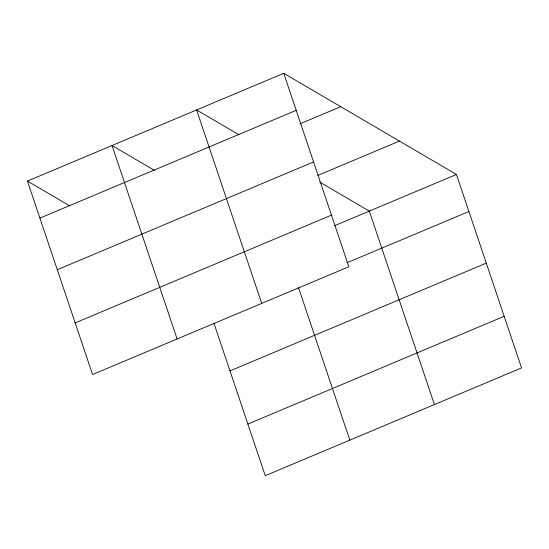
<?xml version="1.0" encoding="UTF-8"?>
<svg xmlns="http://www.w3.org/2000/svg" width="549" height="549" viewBox="0 0 549 549"><rect width="100%" height="100%" fill="white"/><g stroke="black" fill="none" stroke-linecap="round" stroke-linejoin="round"><path stroke-width="0.82" d="M283.751 73.305L348.848 266.752L92.555 374.528L27.45 181.081L283.751 73.305L456.445 174.472L521.55 367.919L265.249 475.695L213.966 323.313M39.912 218.111L296.213 110.335M299.919 123.854L340.737 106.691M57.281 269.724L313.582 161.948M317.809 175.419L399.459 141.086M75.179 322.908L331.479 215.133M334.526 225.742L456.445 174.472M346.989 262.772L468.908 211.502M229.983 370.898L486.284 263.122M247.88 424.075L504.181 316.299M238.987 134.773L196.611 109.951L261.708 303.391M319.621 182.014L369.305 211.118L434.41 404.565M154.406 170.341L112.03 145.512L177.128 338.959M27.45 181.081L69.826 205.902M298.546 287.745L349.83 440.126"/></g></svg>
